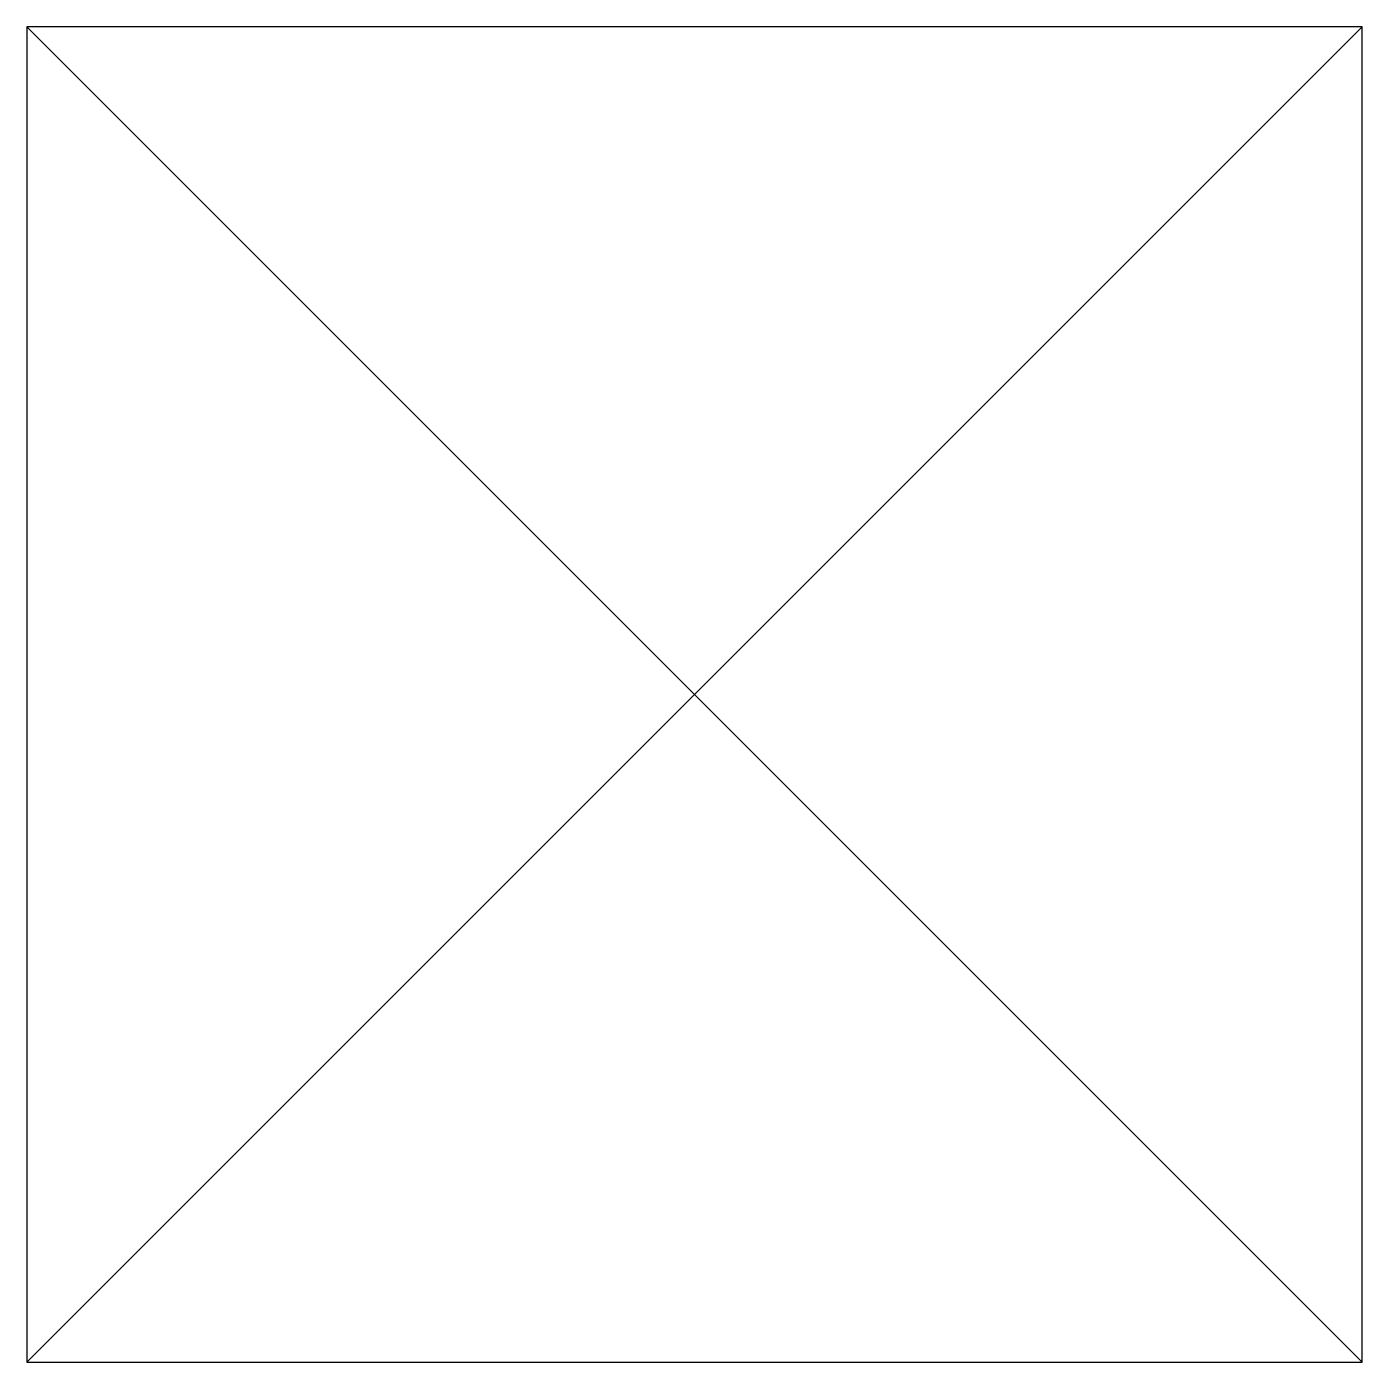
# Model space of a CAD drawing. Header units: inches. Extents: x 0 to 12, y 0 to 12.
import ezdxf

# ---------------------------------------------------------------- set-up
doc = ezdxf.new("R2010")
doc.units = ezdxf.units.IN

msp = doc.modelspace()

# ---------------------------------------------------------------- linework, layer by layer
at = {"layer": 'TEST_MARKER'}
for p, q in [((12, 12), (0, 12)), ((0, 12), (0, 0)), ((0, 0), (12, 12)), ((0, 12), (12, 0)), ((12, 0), (12, 12)), ((0, 0), (12, 0))]:
    msp.add_line(p, q, dxfattribs=at)

doc.saveas('drawing.dxf')
